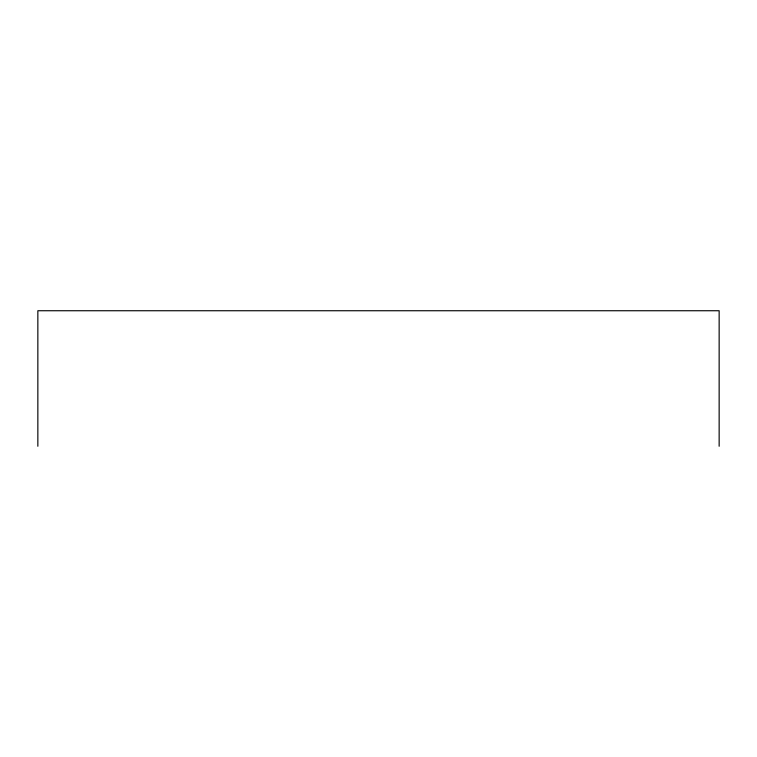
<?xml version="1.0" encoding="UTF-8"?>
<svg xmlns="http://www.w3.org/2000/svg" width="757" height="757" viewBox="0 0 757 757"><rect width="100%" height="100%" fill="white"/><g stroke="black" fill="none" stroke-linecap="round" stroke-linejoin="round"><path stroke-width="1.14" d="M719.15 446.261L719.15 310.739L37.85 310.739L37.85 446.261"/></g></svg>
